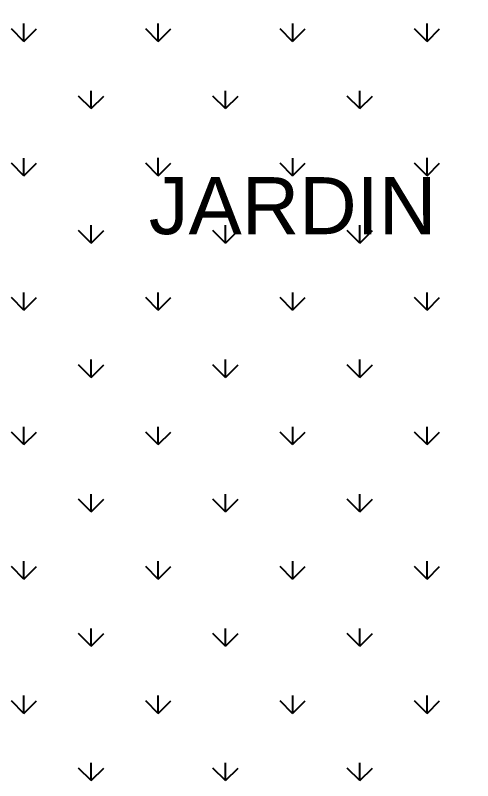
# Model space of a CAD drawing. Header units: inches. Extents: x -9 to 337, y -247 to 209.
# Drawn here: x 2.528 to 3.491, y 55.081 to 56.692 of the extents above; entities that cross this region are included whole.
import ezdxf

# ---------------------------------------------------------------- set-up
doc = ezdxf.new("R2010")
doc.units = ezdxf.units.IN
doc.header["$MEASUREMENT"] = 0
doc.styles.get("Standard").update_dxf_attribs({"font": 'arial.ttf'})

msp = doc.modelspace()

# ---------------------------------------------------------------- hatches: boundary and pattern name
at = {"true_color": 0x136734, "transparency": 33554610}
h = msp.add_hatch(dxfattribs=at)
h.set_pattern_fill('GRASS', color=116, scale=0.2)
h.set_pattern_definition([(90, (35.07339, -33.30725), (-0.14142136, 0.14142136), [0.0375, -0.2453427]), (45, (35.07339, -33.30725), (-0.14142136, 0.14142136), [0.0375, -0.1625]), (135, (35.07339, -33.30725), (-0.14142136, -0.14142136), [0.0375, -0.1625])])
h.paths.add_polyline_path([(9.4156, 59.7088), (1.7156, 59.7088), (1.7156, 53.8088), (4.6656, 53.8088), (4.6656, 54.7088), (5.5656, 54.7088), (5.5656, 56.3034), (9.4156, 56.3034)])
h.paths.add_polyline_path([(4.9347, 57.2418), (5.4347, 57.2418), (5.4347, 56.7418), (4.9347, 56.7418)], flags=16)
h.paths.add_polyline_path([(4.9347, 56.6418), (5.4347, 56.6418), (5.4347, 56.1418), (4.9347, 56.1418)], flags=16)
h.paths.add_polyline_path([(4.9347, 56.0418), (5.4347, 56.0418), (5.4347, 55.5418), (4.9347, 55.5418)], flags=16)
h.paths.add_polyline_path([(4.9347, 55.4418), (5.4347, 55.4418), (5.4347, 54.9418), (4.9347, 54.9418)], flags=16)

# ---------------------------------------------------------------- texts
at = {"color": 2, "insert": (2.8094, 56.3512), "char_height": 0.12, "attachment_point": 1}
msp.add_mtext('JARDIN', dxfattribs=at)

doc.saveas('drawing.dxf')
